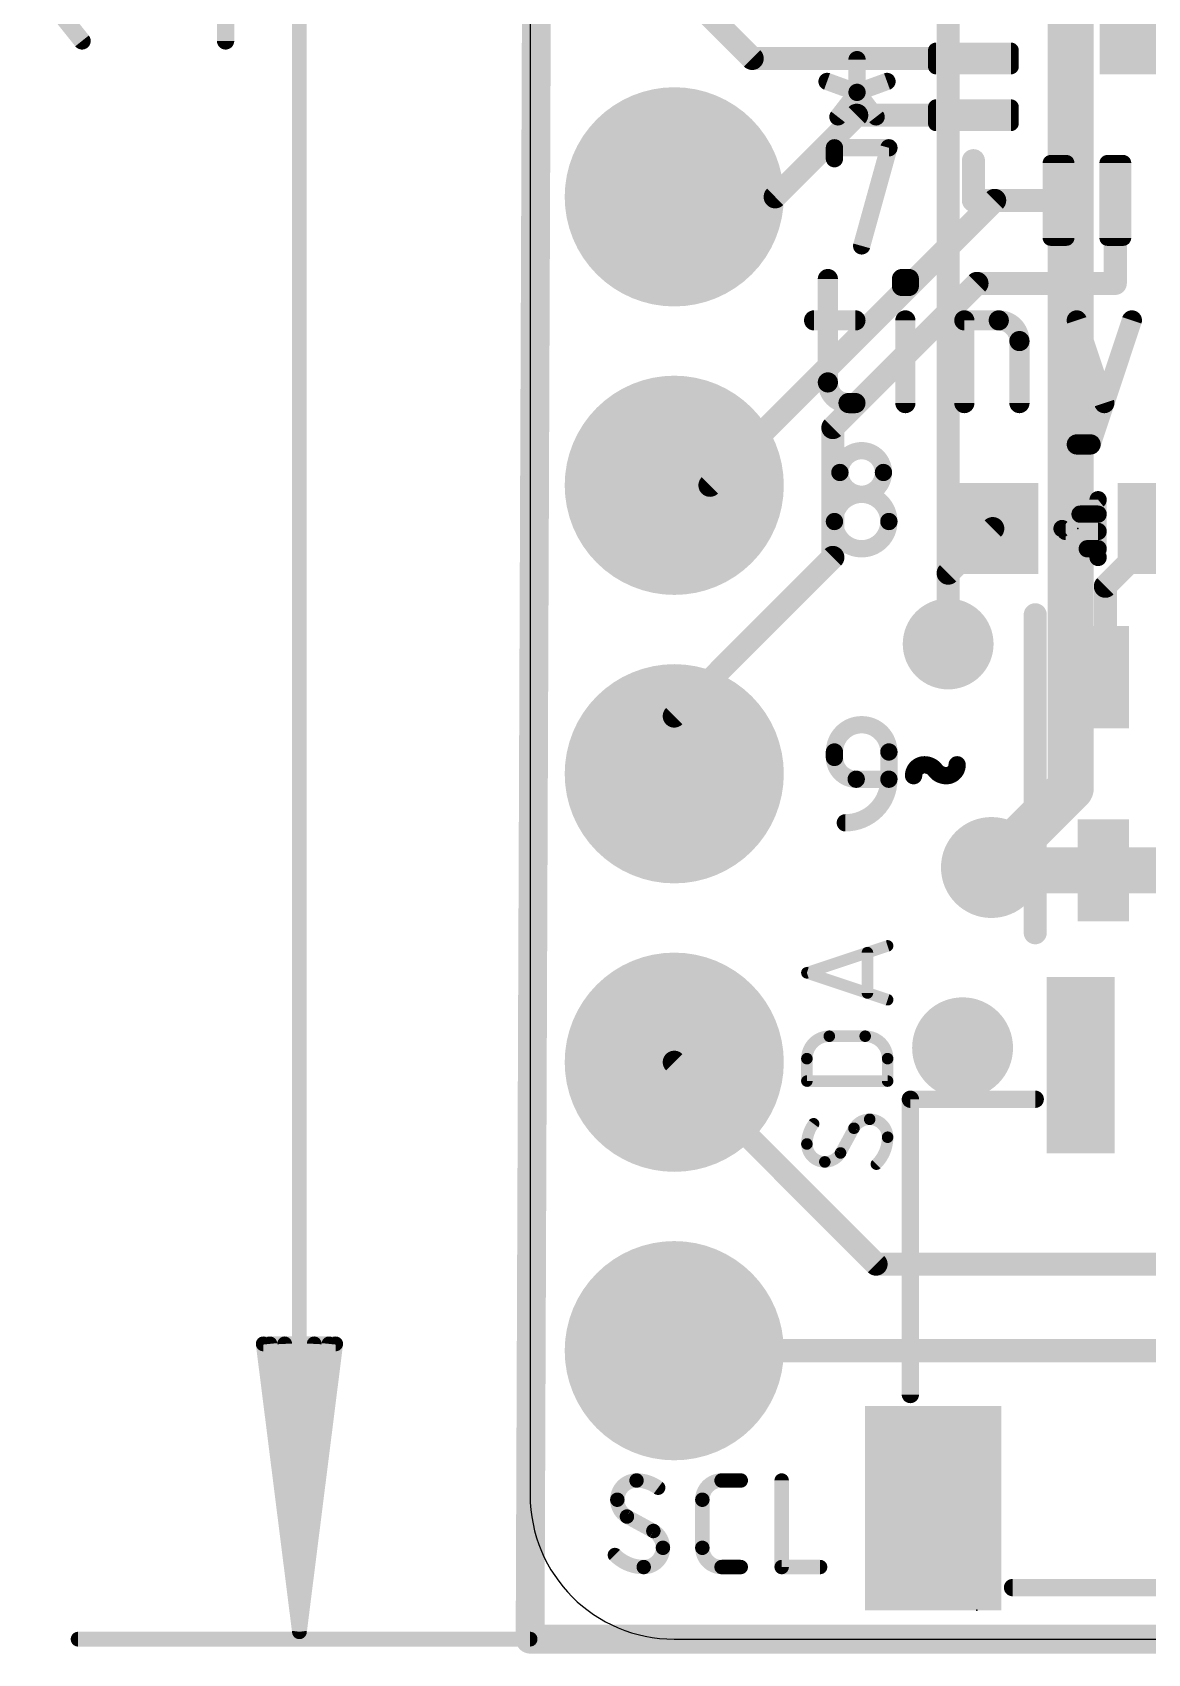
# Model space of a CAD drawing. Extents: x -4.4 to 12.8, y -0.1 to 39.8.
# Drawn here: x -4.38 to 5.44, y -0.13 to 14.15 of the extents above; entities that cross this region are included whole.
import ezdxf

# ---------------------------------------------------------------- set-up
doc = ezdxf.new("R2010")
doc.units = 0
for name, color, linetype in [('1', 12, 'CONTINUOUS'), ('16', 132, 'CONTINUOUS'), ('17', 110, 'CONTINUOUS'), ('18', 110, 'CONTINUOUS'), ('20', 53, 'CONTINUOUS'), ('21', 40, 'CONTINUOUS'), ('23', 53, 'CONTINUOUS'), ('24', 53, 'CONTINUOUS'), ('47', 253, 'CONTINUOUS')]:
    doc.layers.add(name, color=color, linetype=linetype)

# ---------------------------------------------------------------- blocks, each defined once
blk = doc.blocks.new('RECT')
blk.add_solid([(-0.5, -0.5), (0.5, -0.5), (-0.5, 0.5), (0.5, 0.5)])
blk = doc.blocks.new('RECT128000X44800R50')
at = {"const_width": 0.07}
blk.add_lwpolyline([(0.365, -0.07), (0.365, 0.07, 0.4142), (0.33, 0.105), (-0.33, 0.105, 0.4142), (-0.365, 0.07), (-0.365, -0.07, 0.4142), (-0.33, -0.105), (0.33, -0.105, 0.4142)], format="xyb", close=True, dxfattribs=at)
blk.add_solid([(-0.3475, -0.0875), (0.3475, -0.0875), (-0.3475, 0.0875), (0.3475, 0.0875)])
blk = doc.blocks.new('ROUNDP')
at = {"const_width": 0.5}
blk.add_lwpolyline([(0, -0.25, 1), (0, 0.25, 1), (0, -0.25)], format="xyb", dxfattribs=at)
blk = doc.blocks.new('ROUNDV')
at = {"const_width": 0.5}
blk.add_lwpolyline([(0, -0.25, 1), (0, 0.25, 1), (0, -0.25)], format="xyb", dxfattribs=at)

msp = doc.modelspace()

# ---------------------------------------------------------------- linework, layer by layer
at = {"layer": '1'}
for points, const_width in [([(0, 0), (0.127, 32.9565)], 0.254), ([(1.9565, 13.9185), (1.27, 14.605)], 0.2032), ([(3.9055, 13.9185), (1.9565, 13.9185)], 0.2032), ([(2.8775, 13.4185), (2.159, 12.7)], 0.2032), ([(3.9055, 13.4185), (2.8775, 13.4185)], 0.2032), ([(2.159, 12.7), (1.27, 12.7)], 0.2032), ([(4.0928, 12.6685), (1.5843, 10.16)], 0.2032), ([(4.6555, 12.6685), (4.0928, 12.6685)], 0.2032), ([(5.1555, 11.938), (5.1555, 12.6685)], 0.2032), ([(2.667, 10.668), (3.937, 11.938)], 0.2032), ([(3.937, 11.938), (5.1555, 11.938)], 0.2032), ([(2.667, 9.525), (2.667, 10.668)], 0.2032), ([(1.27, 10.16), (1.5843, 10.16)], 0.2032), ([(4.076, 9.779), (3.683, 9.386)], 0.2032), ([(5.068, 9.271), (5.576, 9.779)], 0.2032), ([(2.667, 9.525), (1.27, 8.128)], 0.2032), ([(3.683, 9.386), (3.683, 8.763)], 0.2032), ([(5.068, 9.271), (5.068, 8.47)], 0.2032), ([(5.05, 8.47), (5.068, 8.47)], 0.2032), ([(1.27, 7.62), (1.27, 8.128)], 0.2032), ([(4.0885, 6.77), (4.064, 6.7945)], 0.4064), ([(5.05, 6.77), (4.0885, 6.77)], 0.4064), ([(5.05, 6.77), (5.75, 6.77)], 0.4064), ([(1.27, 5.08), (3.048, 3.302)], 0.2032), ([(3.048, 3.302), (6.223, 3.302)], 0.2032), ([(1.27, 2.54), (7.493, 2.54)], 0.2032), ([(12.7, 0), (0, 0)], 0.254)]:
    msp.add_lwpolyline(points, dxfattribs=dict(at, const_width=const_width))
for points, const_width in [([(1.9565, 13.9693, 1), (1.9565, 13.8677)], 0.1016), ([(1.9206, 13.8826, 1), (1.9924, 13.9544)], 0.1016), ([(3.9055, 13.8677, 1), (3.9055, 13.9693)], 0.1016), ([(2.8775, 13.4693, 1), (2.8775, 13.3677)], 0.1016), ([(2.9134, 13.3826, 1), (2.8416, 13.4544)], 0.1016), ([(3.9055, 13.3677, 1), (3.9055, 13.4693)], 0.1016), ([(1.27, 12.7508, 1), (1.27, 12.6492)], 0.1016), ([(2.1231, 12.7359, 1), (2.1949, 12.6641)], 0.1016), ([(2.159, 12.6492, 1), (2.159, 12.7508)], 0.1016), ([(4.0928, 12.7193, 1), (4.0928, 12.6177)], 0.1016), ([(4.1287, 12.6326, 1), (4.0568, 12.7044)], 0.1016), ([(4.6555, 12.6177, 1), (4.6555, 12.7193)], 0.1016), ([(5.2063, 12.6685, 1), (5.1047, 12.6685)], 0.1016), ([(3.937, 11.9888, 1), (3.937, 11.8872)], 0.1016), ([(3.9729, 11.9021, 1), (3.9011, 11.9739)], 0.1016), ([(5.1555, 11.8872, 1), (5.1555, 11.9888)], 0.1016), ([(5.1047, 11.938, 1), (5.2063, 11.938)], 0.1016), ([(2.7178, 10.668, 1), (2.6162, 10.668)], 0.1016), ([(2.6311, 10.7039, 1), (2.7029, 10.6321)], 0.1016), ([(1.27, 10.2108, 1), (1.27, 10.1092)], 0.1016), ([(1.5483, 10.1959, 1), (1.6202, 10.1241)], 0.1016), ([(1.5843, 10.1092, 1), (1.5843, 10.2108)], 0.1016), ([(4.1119, 9.7431, 1), (4.0401, 9.8149)], 0.1016), ([(2.6162, 9.525, 1), (2.7178, 9.525)], 0.1016), ([(2.7029, 9.4891, 1), (2.6311, 9.5609)], 0.1016), ([(3.7338, 9.386, 1), (3.6322, 9.386)], 0.1016), ([(3.6471, 9.4219, 1), (3.7189, 9.3501)], 0.1016), ([(5.1188, 9.271, 1), (5.0172, 9.271)], 0.1016), ([(5.0321, 9.3069, 1), (5.1039, 9.2351)], 0.1016), ([(3.6322, 8.763, 1), (3.7338, 8.763)], 0.1016), ([(5.05, 8.5208, 1), (5.05, 8.4192)], 0.1016), ([(5.068, 8.4192, 1), (5.068, 8.5208)], 0.1016), ([(5.0172, 8.47, 1), (5.1188, 8.47)], 0.1016), ([(1.3208, 8.128, 1), (1.2192, 8.128)], 0.1016), ([(1.2341, 8.1639, 1), (1.3059, 8.0921)], 0.1016), ([(1.2192, 7.62, 1), (1.3208, 7.62)], 0.1016), ([(4.1358, 6.8663, 1), (3.9922, 6.7227)], 0.2032), ([(4.0885, 6.8716, 1), (4.0885, 6.6684)], 0.2032), ([(4.0167, 6.6982, 1), (4.1603, 6.8418)], 0.2032), ([(5.05, 6.8716, 1), (5.05, 6.6684)], 0.2032), ([(5.05, 6.6684, 1), (5.05, 6.8716)], 0.2032), ([(1.3059, 5.1159, 1), (1.2341, 5.0441)], 0.1016), ([(3.048, 3.3528, 1), (3.048, 3.2512)], 0.1016), ([(3.0121, 3.2661, 1), (3.0839, 3.3379)], 0.1016), ([(1.27, 2.5908, 1), (1.27, 2.4892)], 0.1016), ([(0, 0.0635, 1), (0, -0.0635)], 0.127), ([(-0.0635, 0.0002, 1), (0.0635, -0.0002)], 0.127)]:
    msp.add_lwpolyline(points, format="xyb", dxfattribs=dict(at, const_width=const_width))
at = {"layer": '16'}
for points, const_width in [([(0, 0), (0.127, 32.9565)], 0.254), ([(4.7625, 18.1483), (4.7625, 7.493)], 0.4064), ([(3.683, 8.763), (3.683, 14.859)], 0.2032), ([(4.064, 6.7945), (4.7625, 7.493)], 0.4064), ([(12.7, 0), (0, 0)], 0.254)]:
    msp.add_lwpolyline(points, dxfattribs=dict(at, const_width=const_width))
for points, const_width in [([(3.6322, 8.763, 1), (3.7338, 8.763)], 0.1016), ([(4.6609, 7.493, 1), (4.8641, 7.493)], 0.2032), ([(4.8343, 7.4212, 1), (4.6907, 7.5648)], 0.2032), ([(3.9922, 6.8663, 1), (4.1358, 6.7227)], 0.2032), ([(0, 0.0635, 1), (0, -0.0635)], 0.127), ([(-0.0635, 0.0002, 1), (0.0635, -0.0002)], 0.127)]:
    msp.add_lwpolyline(points, format="xyb", dxfattribs=dict(at, const_width=const_width))
at = {"layer": '20'}
for p, q in [((0, 31.75), (0, 1.27)), ((1.27, 0), (11.43, 0))]:
    msp.add_line(p, q, dxfattribs=at)
msp.add_arc((1.27, 1.27), 1.27, 180, 270, dxfattribs=at)
at = {"layer": '21'}
for points, const_width in [([(2.8801, 13.9079), (2.8801, 13.62)], 0.1524), ([(2.8801, 13.62), (2.6162, 13.716)], 0.1524), ([(2.8801, 13.62), (3.144, 13.716)], 0.1524), ([(2.7122, 13.4041), (2.8801, 13.62)], 0.1524), ([(2.8801, 13.62), (3.048, 13.4041)], 0.1524), ([(2.6811, 13.0358), (2.6811, 13.1318)], 0.1524), ([(2.6811, 13.1318), (3.1609, 13.1318)], 0.1524), ([(3.1609, 13.1318), (2.921, 12.2682)], 0.1524), ([(3.9055, 13.0185), (3.9055, 12.6685)], 0.2032), ([(4.2555, 12.6685), (3.9055, 12.6685)], 0.2032), ([(2.6233, 11.9761), (2.6233, 11.0659)], 0.1778), ([(3.2759, 11.9154), (3.2759, 11.9761)], 0.1778), ([(3.2759, 11.9761), (3.3366, 11.9761)], 0.1778), ([(3.3366, 11.9154), (3.2759, 11.9154)], 0.1778), ([(3.3366, 11.9761), (3.3366, 11.9154)], 0.1778), ([(2.5019, 11.612), (2.866, 11.612)], 0.1778), ([(3.3062, 10.8839), (3.3062, 11.612)], 0.1778), ([(3.8255, 10.8839), (3.8255, 11.612)], 0.1778), ([(3.8255, 11.612), (4.1289, 11.612)], 0.1778), ([(4.8161, 11.612), (5.0588, 10.8839)], 0.1778), ([(4.9375, 10.5198), (5.3015, 11.612)], 0.1778), ([(4.3109, 11.43), (4.3109, 10.8839)], 0.1778), ([(2.8053, 10.8839), (2.866, 10.8839)], 0.1778), ([(4.8161, 10.5198), (4.9375, 10.5198)], 0.1778), ([(5.0038, 10.033), (4.6863, 9.779)], 0.1524), ([(5.0038, 9.525), (5.0038, 10.033)], 0.1524), ([(4.6863, 9.779), (5.0038, 9.525)], 0.1524), ([(4.8451, 9.906), (5.0038, 9.906)], 0.1524), ([(4.718, 9.7536), (5.0038, 9.7536)], 0.1524), ([(4.9085, 9.6012), (5.0038, 9.6012)], 0.1524), ([(4.45, 6.22), (4.45, 9.02)], 0.2032), ([(2.6811, 7.7639), (2.6811, 7.8119)], 0.1524), ([(3.1609, 7.8119), (3.1609, 7.572)], 0.1524), ([(3.1609, 7.572), (2.873, 7.572)], 0.1524), ([(2.4384, 5.8675), (3.1496, 6.1045)], 0.1016), ([(2.9718, 6.0453), (2.9718, 5.6897)], 0.1016), ([(3.1496, 5.6304), (2.4384, 5.8675)], 0.1016), ([(2.636, 5.3091), (2.952, 5.3091)], 0.1016), ([(2.4384, 4.914), (2.4384, 5.1116)], 0.1016), ([(3.1496, 5.1116), (3.1496, 4.914)], 0.1016), ([(3.1496, 4.914), (2.4384, 4.914)], 0.1016), ([(3.35, 2.154), (3.35, 4.754)], 0.1524), ([(3.35, 4.754), (4.45, 4.754)], 0.1524), ([(2.8533, 4.4986), (2.7347, 4.2813)], 0.1016), ([(1.6867, 1.397), (1.856, 1.397)], 0.127), ([(2.2162, 1.397), (2.2162, 0.635)], 0.127), ([(1.5173, 0.8043), (1.5173, 1.2277)], 0.127), ([(1.0858, 0.9525), (0.853, 1.0795)], 0.127), ([(1.856, 0.635), (1.6867, 0.635)], 0.127), ([(2.2162, 0.635), (2.5549, 0.635)], 0.127), ([(4.25, 0.454), (8.45, 0.454)], 0.1524)]:
    msp.add_lwpolyline(points, dxfattribs=dict(at, const_width=const_width))
for points, const_width in [([(2.9182, 13.9079, 1), (2.842, 13.9079)], 0.0762), ([(2.6292, 13.7518, 1), (2.6032, 13.6802)], 0.0762), ([(3.157, 13.6802, 1), (3.1309, 13.7518)], 0.0762), ([(2.9101, 13.6434, 1), (2.85, 13.5967)], 0.0762), ([(2.8671, 13.6558, 1), (2.8931, 13.5842)], 0.0762), ([(2.842, 13.62, 1), (2.9182, 13.62)], 0.0762), ([(2.9101, 13.5967, 1), (2.85, 13.6434)], 0.0762), ([(2.8671, 13.5842, 1), (2.8931, 13.6558)], 0.0762), ([(2.6821, 13.4275, 1), (2.7422, 13.3808)], 0.0762), ([(3.0179, 13.3808, 1), (3.0781, 13.4275)], 0.0762), ([(2.7192, 13.1318, 1), (2.643, 13.1318)], 0.0762), ([(2.6811, 13.1699, 1), (2.6811, 13.0937)], 0.0762), ([(3.1976, 13.1216, 1), (3.1242, 13.142)], 0.0762), ([(3.1609, 13.0937, 1), (3.1609, 13.1699)], 0.0762), ([(2.643, 13.0358, 1), (2.7192, 13.0358)], 0.0762), ([(3.9563, 13.0185, 1), (3.8547, 13.0185)], 0.1016), ([(3.9055, 12.7193, 1), (3.9055, 12.6177)], 0.1016), ([(3.8547, 12.6685, 1), (3.9563, 12.6685)], 0.1016), ([(4.2555, 12.6177, 1), (4.2555, 12.7193)], 0.1016), ([(2.8843, 12.2784, 1), (2.9577, 12.258)], 0.0762), ([(2.6677, 11.9761, 1), (2.5788, 11.9761)], 0.0889), ([(3.3203, 11.9761, 1), (3.2314, 11.9761)], 0.0889), ([(3.2759, 12.0206, 1), (3.2759, 11.9317)], 0.0889), ([(3.2759, 11.9599, 1), (3.2759, 11.871)], 0.0889), ([(3.381, 11.9761, 1), (3.2921, 11.9761)], 0.0889), ([(3.3366, 11.9317, 1), (3.3366, 12.0206)], 0.0889), ([(3.3366, 11.871, 1), (3.3366, 11.9599)], 0.0889), ([(3.2314, 11.9154, 1), (3.3203, 11.9154)], 0.0889), ([(3.2921, 11.9154, 1), (3.381, 11.9154)], 0.0889), ([(2.5019, 11.6565, 1), (2.5019, 11.5676)], 0.0889), ([(2.866, 11.5676, 1), (2.866, 11.6565)], 0.0889), ([(3.3507, 11.612, 1), (3.2618, 11.612)], 0.0889), ([(3.87, 11.612, 1), (3.7811, 11.612)], 0.0889), ([(3.8255, 11.6565, 1), (3.8255, 11.5676)], 0.0889), ([(4.3109, 11.43, 0.4142), (4.1289, 11.612)], 0.1778), ([(4.1289, 11.6565, 1), (4.1289, 11.5676)], 0.0889), ([(4.1289, 11.5676, 1), (4.1289, 11.6565)], 0.0889), ([(4.8583, 11.6261, 1), (4.7739, 11.598)], 0.0889), ([(5.3437, 11.598, 1), (5.2594, 11.6261)], 0.0889), ([(4.3554, 11.43, 1), (4.2665, 11.43)], 0.0889), ([(4.2665, 11.43, 1), (4.3554, 11.43)], 0.0889), ([(2.6233, 11.0659, 0.4142), (2.8053, 10.8839)], 0.1778), ([(2.6677, 11.0659, 1), (2.5788, 11.0659)], 0.0889), ([(2.5788, 11.0659, 1), (2.6677, 11.0659)], 0.0889), ([(2.8053, 10.9284, 1), (2.8053, 10.8395)], 0.0889), ([(2.8053, 10.8395, 1), (2.8053, 10.9283)], 0.0889), ([(2.866, 10.8395, 1), (2.866, 10.9284)], 0.0889), ([(3.2618, 10.8839, 1), (3.3507, 10.8839)], 0.0889), ([(3.7811, 10.8839, 1), (3.87, 10.8839)], 0.0889), ([(4.2665, 10.8839, 1), (4.3554, 10.8839)], 0.0889), ([(5.0167, 10.8698, 1), (5.101, 10.898)], 0.0889), ([(4.8161, 10.5643, 1), (4.8161, 10.4754)], 0.0889), ([(4.8953, 10.5339, 1), (4.9796, 10.5058)], 0.0889), ([(4.9375, 10.4754, 1), (4.9375, 10.5643)], 0.0889), ([(3.1129, 10.2729, 1), (2.7291, 10.2729)], 0.1524), ([(2.7291, 10.2729, 1), (3.1129, 10.2729)], 0.1524), ([(2.7672, 10.2729, 1), (2.691, 10.2729)], 0.0762), ([(2.691, 10.2729, 1), (2.7672, 10.2729)], 0.0762), ([(3.151, 10.2729, 1), (3.0748, 10.2729)], 0.0762), ([(3.0748, 10.2729, 1), (3.151, 10.2729)], 0.0762), ([(3.1609, 9.8411, 1), (2.6811, 9.8411)], 0.1524), ([(5.0419, 10.033, 1), (4.9657, 10.033)], 0.0762), ([(5.0276, 10.0032, 1), (4.98, 10.0628)], 0.0762), ([(2.6811, 9.8411, 1), (3.1609, 9.8411)], 0.1524), ([(2.7192, 9.8411, 1), (2.643, 9.8411)], 0.0762), ([(2.643, 9.8411, 1), (2.7192, 9.8411)], 0.0762), ([(3.199, 9.8411, 1), (3.1228, 9.8411)], 0.0762), ([(3.1228, 9.8411, 1), (3.199, 9.8411)], 0.0762), ([(4.7101, 9.8088, 1), (4.6625, 9.7492)], 0.0762), ([(4.8451, 9.9441, 1), (4.8451, 9.8679)], 0.0762), ([(5.0038, 9.8679, 1), (5.0038, 9.9441)], 0.0762), ([(4.6625, 9.8088, 1), (4.7101, 9.7492)], 0.0762), ([(4.718, 9.7917, 1), (4.718, 9.7155)], 0.0762), ([(5.0038, 9.7155, 1), (5.0038, 9.7917)], 0.0762), ([(4.9085, 9.6393, 1), (4.9085, 9.5631)], 0.0762), ([(4.98, 9.4952, 1), (5.0276, 9.5548)], 0.0762), ([(5.0038, 9.5631, 1), (5.0038, 9.6393)], 0.0762), ([(4.9657, 9.525, 1), (5.0419, 9.525)], 0.0762), ([(4.5008, 9.02, 1), (4.3992, 9.02)], 0.1016), ([(3.1609, 7.8119, 1), (2.6811, 7.8119)], 0.1524), ([(2.7192, 7.8119, 1), (2.643, 7.8119)], 0.0762), ([(3.199, 7.8119, 1), (3.1228, 7.8119)], 0.0762), ([(2.643, 7.8119, 1), (2.7192, 7.8119)], 0.0762), ([(2.6811, 7.7639, 0.4142), (2.873, 7.572)], 0.1524), ([(2.7192, 7.7639, 1), (2.643, 7.7639)], 0.0762), ([(2.643, 7.7639, 1), (2.7192, 7.7639)], 0.0762), ([(3.1228, 7.8119, 1), (3.199, 7.8119)], 0.0762), ([(3.4742, 7.699, 0.4142), (3.3782, 7.6031)], 0.1524), ([(3.5701, 7.651, 0.2361), (3.4742, 7.699)], 0.1524), ([(3.4742, 7.7371, 1), (3.4742, 7.6609)], 0.0762), ([(3.4742, 7.6609, 1), (3.4742, 7.7371)], 0.0762), ([(3.6006, 7.6739, 1), (3.5396, 7.6282)], 0.0762), ([(3.5701, 7.651, 0.2361), (3.6661, 7.6031)], 0.1524), ([(3.5396, 7.6282, 1), (3.6006, 7.6739)], 0.0762), ([(3.6661, 7.6031, 0.4142), (3.762, 7.699)], 0.1524), ([(3.8001, 7.699, 1), (3.7239, 7.699)], 0.0762), ([(2.7771, 7.1882, 0.4142), (3.1609, 7.572)], 0.1524), ([(2.873, 7.6101, 1), (2.873, 7.5339)], 0.0762), ([(2.873, 7.5339, 1), (2.873, 7.6101)], 0.0762), ([(3.199, 7.572, 1), (3.1228, 7.572)], 0.0762), ([(3.1228, 7.572, 1), (3.199, 7.572)], 0.0762), ([(3.1609, 7.5339, 1), (3.1609, 7.6101)], 0.0762), ([(3.3401, 7.6031, 1), (3.4163, 7.6031)], 0.0762), ([(3.6661, 7.6412, 1), (3.6661, 7.565)], 0.0762), ([(3.6661, 7.565, 1), (3.6661, 7.6412)], 0.0762), ([(2.7771, 7.2263, 1), (2.7771, 7.1501)], 0.0762), ([(3.1576, 6.0804, 1), (3.1416, 6.1286)], 0.0508), ([(4.3992, 6.22, 1), (4.5008, 6.22)], 0.1016), ([(2.9972, 6.0453, 1), (2.9464, 6.0453)], 0.0508), ([(2.4464, 5.8916, 1), (2.4304, 5.8434)], 0.0508), ([(2.4304, 5.8916, 1), (2.4464, 5.8434)], 0.0508), ([(2.9464, 5.6897, 1), (2.9972, 5.6897)], 0.0508), ([(3.1416, 5.6063, 1), (3.1576, 5.6545)], 0.0508), ([(2.636, 5.3091, 0.4142), (2.4384, 5.1116)], 0.1016), ([(2.636, 5.3345, 1), (2.636, 5.2837)], 0.0508), ([(2.636, 5.2837, 1), (2.636, 5.3345)], 0.0508), ([(3.1496, 5.1116, 0.4142), (2.952, 5.3091)], 0.1016), ([(2.952, 5.3345, 1), (2.952, 5.2837)], 0.0508), ([(2.952, 5.2837, 1), (2.952, 5.3345)], 0.0508), ([(2.4638, 5.1116, 1), (2.413, 5.1116)], 0.0508), ([(3.175, 5.1116, 1), (3.1242, 5.1116)], 0.0508), ([(2.413, 5.1116, 1), (2.4638, 5.1116)], 0.0508), ([(3.1242, 5.1116, 1), (3.175, 5.1116)], 0.0508), ([(2.4384, 4.9394, 1), (2.4384, 4.8886)], 0.0508), ([(2.413, 4.914, 1), (2.4638, 4.914)], 0.0508), ([(3.1242, 4.914, 1), (3.175, 4.914)], 0.0508), ([(3.1496, 4.8886, 1), (3.1496, 4.9394)], 0.0508), ([(3.3881, 4.754, 1), (3.3119, 4.754)], 0.0762), ([(3.35, 4.7921, 1), (3.35, 4.7159)], 0.0762), ([(4.45, 4.7159, 1), (4.45, 4.7921)], 0.0762), ([(2.4977, 4.5381, 0.1623), (2.4384, 4.3603)], 0.1016), ([(2.518, 4.5228, 1), (2.4773, 4.5533)], 0.0508), ([(2.9916, 4.5776, 0.2656), (2.8533, 4.4986)], 0.1016), ([(3.1496, 4.4195, 0.4142), (2.9916, 4.5776)], 0.1016), ([(2.9916, 4.603, 1), (2.9916, 4.5522)], 0.0508), ([(2.9916, 4.5522, 1), (2.9916, 4.603)], 0.0508), ([(2.8314, 4.5115, 1), (2.8752, 4.4857)], 0.0508), ([(2.8756, 4.4864, 1), (2.831, 4.5107)], 0.0508), ([(3.0508, 4.1825, 0.2), (3.1496, 4.4195)], 0.1016), ([(3.175, 4.4195, 1), (3.1242, 4.4195)], 0.0508), ([(3.1242, 4.4195, 1), (3.175, 4.4195)], 0.0508), ([(2.4384, 4.3603, 0.4142), (2.5964, 4.2022)], 0.1016), ([(2.4638, 4.3603, 1), (2.413, 4.3603)], 0.0508), ([(2.413, 4.3603, 1), (2.4638, 4.3603)], 0.0508), ([(2.5964, 4.2022, 0.2656), (2.7347, 4.2813)], 0.1016), ([(2.7124, 4.2934, 1), (2.757, 4.2691)], 0.0508), ([(2.7566, 4.2684, 1), (2.7129, 4.2942)], 0.0508), ([(2.5964, 4.2276, 1), (2.5964, 4.1768)], 0.0508), ([(2.5964, 4.1768, 1), (2.5964, 4.2276)], 0.0508), ([(3.0329, 4.2005, 1), (3.0687, 4.1644)], 0.0508), ([(3.3119, 2.154, 1), (3.3881, 2.154)], 0.0762), ([(0.9376, 1.397, 0.4142), (0.7683, 1.2277)], 0.127), ([(1.1281, 1.3335, 0.1623), (0.9376, 1.397)], 0.127), ([(0.9376, 1.4287, 1), (0.9376, 1.3653)], 0.0635), ([(0.9376, 1.3652, 1), (0.9376, 1.4287)], 0.0635), ([(1.6867, 1.397, 0.4142), (1.5173, 1.2277)], 0.127), ([(1.6867, 1.4287, 1), (1.6867, 1.3653)], 0.0635), ([(1.6867, 1.3653, 1), (1.6867, 1.4287)], 0.0635), ([(1.856, 1.3653, 1), (1.856, 1.4287)], 0.0635), ([(2.2479, 1.397, 1), (2.1844, 1.397)], 0.0635), ([(0.7683, 1.2277, 0.2656), (0.853, 1.0795)], 0.127), ([(0.8001, 1.2277, 1), (0.7366, 1.2277)], 0.0635), ([(1.1091, 1.3081, 1), (1.1472, 1.3589)], 0.0635), ([(1.5491, 1.2277, 1), (1.4856, 1.2277)], 0.0635), ([(0.7366, 1.2277, 1), (0.8001, 1.2277)], 0.0635), ([(0.8682, 1.1074, 1), (0.8378, 1.0516)], 0.0635), ([(1.4856, 1.2277, 1), (1.5491, 1.2277)], 0.0635), ([(0.8369, 1.0521, 1), (0.8691, 1.1069)], 0.0635), ([(1.1705, 0.8043, 0.2656), (1.0858, 0.9525)], 0.127), ([(1.1019, 0.9799, 1), (1.0697, 0.9251)], 0.0635), ([(1.0706, 0.9246, 1), (1.101, 0.9804)], 0.0635), ([(1.0011, 0.635, 0.4142), (1.1705, 0.8043)], 0.127), ([(1.2022, 0.8043, 1), (1.1387, 0.8043)], 0.0635), ([(1.5173, 0.8043, 0.4142), (1.6867, 0.635)], 0.127), ([(1.5491, 0.8043, 1), (1.4856, 0.8043)], 0.0635), ([(0.7471, 0.7408, 0.2), (1.0011, 0.635)], 0.127), ([(0.7697, 0.7632, 1), (0.7246, 0.7185)], 0.0635), ([(1.1387, 0.8043, 1), (1.2022, 0.8043)], 0.0635), ([(1.4856, 0.8043, 1), (1.5491, 0.8043)], 0.0635), ([(1.0011, 0.6667, 1), (1.0011, 0.6033)], 0.0635), ([(1.0011, 0.6033, 1), (1.0011, 0.6667)], 0.0635), ([(1.6867, 0.6667, 1), (1.6867, 0.6033)], 0.0635), ([(1.6867, 0.6033, 1), (1.6867, 0.6667)], 0.0635), ([(1.856, 0.6033, 1), (1.856, 0.6667)], 0.0635), ([(2.1844, 0.635, 1), (2.2479, 0.635)], 0.0635), ([(2.2162, 0.6667, 1), (2.2162, 0.6033)], 0.0635), ([(2.5549, 0.6033, 1), (2.5549, 0.6667)], 0.0635), ([(4.25, 0.4921, 1), (4.25, 0.4159)], 0.0762)]:
    msp.add_lwpolyline(points, format="xyb", dxfattribs=dict(at, const_width=const_width))
at = {"layer": '23'}
msp.add_point((4.826, 9.779), dxfattribs=at)
at = {"layer": '24'}
msp.add_point((3.937, 0.254), dxfattribs=at)
at = {"layer": '47'}
for points, const_width in [([(-2.032, 0.065), (-2.032, 32.8915)], 0.13), ([(-2.6827, 14.0731), (-2.6827, 14.9762)], 0.1524), ([(-3.9471, 14.0731), (-4.3083, 14.5246)], 0.1524), ([(-2.032, 0.065), (-2.3512, 2.6)], 0.13), ([(-2.3512, 2.6), (-1.7128, 2.6)], 0.13), ([(-2.032, 0.065), (-2.292, 2.6)], 0.13), ([(-2.032, 0.065), (-2.162, 2.6)], 0.13), ([(-1.7128, 2.6), (-2.032, 0.065)], 0.13), ([(-1.902, 2.6), (-2.032, 0.065)], 0.13), ([(-1.772, 2.6), (-2.032, 0.065)], 0.13), ([(0, 0), (-3.982, 0)], 0.13)]:
    msp.add_lwpolyline(points, dxfattribs=dict(at, const_width=const_width))
for points, const_width in [([(-3.9768, 14.0493, 1), (-3.9173, 14.0969)], 0.0762), ([(-2.7208, 14.0731, 1), (-2.6446, 14.0731)], 0.0762), ([(-2.319, 2.6041, 1), (-2.3835, 2.5959)], 0.065), ([(-2.3512, 2.6325, 1), (-2.3512, 2.5675)], 0.065), ([(-2.2597, 2.6033, 1), (-2.3243, 2.5967)], 0.065), ([(-2.1295, 2.6017, 1), (-2.1945, 2.5983)], 0.065), ([(-1.8695, 2.5983, 1), (-1.9345, 2.6017)], 0.065), ([(-1.7397, 2.5967, 1), (-1.8043, 2.6033)], 0.065), ([(-1.6805, 2.5959, 1), (-1.745, 2.6041)], 0.065), ([(-1.7128, 2.5675, 1), (-1.7128, 2.6325)], 0.065), ([(-3.982, 0.0325, 1), (-3.982, -0.0325)], 0.065), ([(-2.0642, 0.0691, 1), (-1.9998, 0.0609)], 0.065), ([(-2.0643, 0.0683, 1), (-1.9997, 0.0617)], 0.065), ([(-2.0645, 0.0633, 1), (-1.9995, 0.0667)], 0.065), ([(-2.0645, 0.0667, 1), (-1.9995, 0.0633)], 0.065), ([(-2.0645, 0.065, 1), (-1.9995, 0.065)], 0.065), ([(-2.0643, 0.0617, 1), (-1.9997, 0.0683)], 0.065), ([(-2.0642, 0.0609, 1), (-1.9998, 0.0691)], 0.065), ([(0, -0.0325, 1), (0, 0.0325)], 0.065)]:
    msp.add_lwpolyline(points, format="xyb", dxfattribs=dict(at, const_width=const_width))

# ---------------------------------------------------------------- block references
at = {"layer": '1'}
for p, xscale, yscale, rotation in [((5.9055, 14.6685), 1.778, 1.778, 270), ((4.076, 9.779), 0.8, 0.8, 90), ((5.576, 9.779), 0.8, 0.8, 90), ((5.05, 8.47), 0.45, 0.9, 180), ((5.05, 6.77), 0.45, 0.9, 180), ((4.85, 5.054), 1.55, 0.6, 90), ((3.55, 1.154), 1.8, 1.2, 90)]:
    msp.add_blockref('RECT', p, dxfattribs=dict(at, xscale=xscale, yscale=yscale, rotation=rotation))
for p in [(3.9055, 13.9185), (3.9055, 13.4185)]:
    msp.add_blockref('RECT128000X44800R50', p, dxfattribs=at)
at = {"layer": '1', "rotation": 270}
for p in [(4.6555, 12.6685), (5.1555, 12.6685)]:
    msp.add_blockref('RECT128000X44800R50', p, dxfattribs=at)
at = {"layer": '17', "xscale": 1.9304, "yscale": 1.9304}
for p in [(1.27, 12.7), (1.27, 12.7), (1.27, 10.16), (1.27, 10.16), (1.27, 7.62), (1.27, 7.62), (1.27, 5.08), (1.27, 5.08), (1.27, 2.54), (1.27, 2.54)]:
    msp.add_blockref('ROUNDP', p, dxfattribs=at)
at = {"layer": '18'}
for p, xscale, yscale in [((3.683, 8.763), 0.8001, 0.8001), ((3.683, 8.763), 0.8001, 0.8001), ((4.064, 6.7945), 0.889, 0.889), ((4.064, 6.7945), 0.889, 0.889), ((3.81, 5.207), 0.889, 0.889), ((3.81, 5.207), 0.889, 0.889)]:
    msp.add_blockref('ROUNDV', p, dxfattribs=dict(at, xscale=xscale, yscale=yscale))
at = {"layer": '21', "xscale": 0.762, "yscale": 0.127, "rotation": 90}
msp.add_blockref('RECT', (4.6228, 9.779), dxfattribs=at)

doc.saveas('drawing.dxf')
